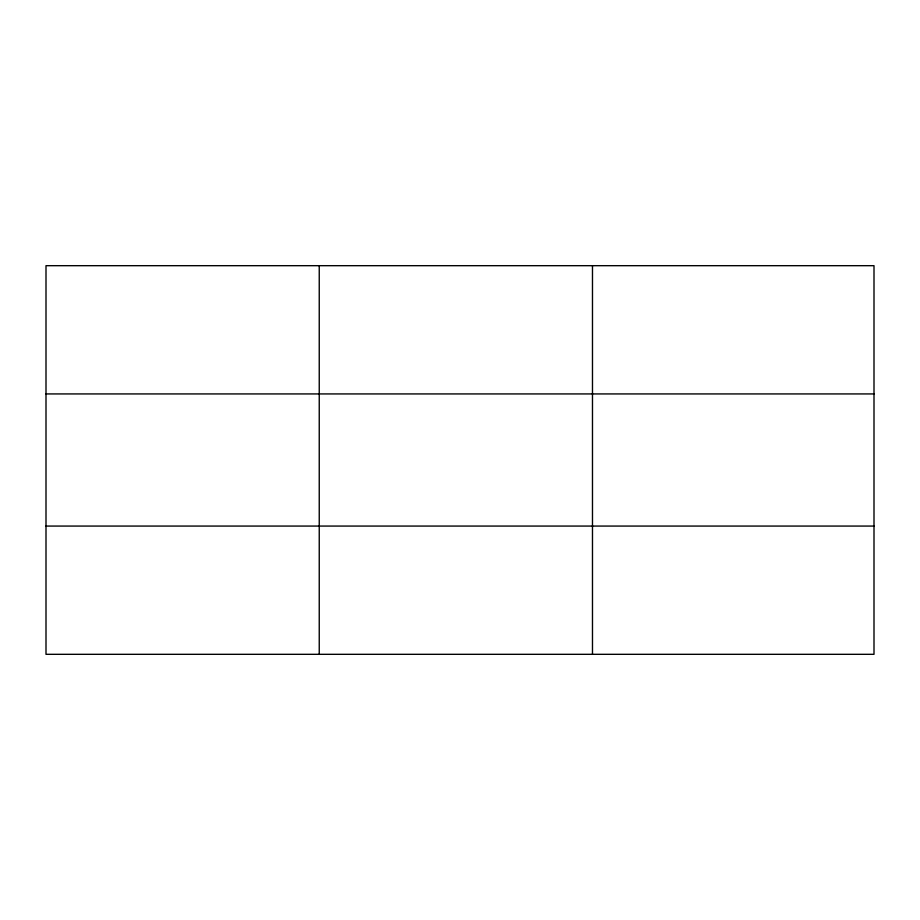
<?xml version="1.0" encoding="UTF-8"?>
<svg xmlns="http://www.w3.org/2000/svg" width="920" height="920" viewBox="0 0 920 920"><rect width="100%" height="100%" fill="white"/><g stroke="black" fill="none" stroke-linecap="round" stroke-linejoin="round"><path stroke-width="1.38" d="M319.24 265.684L319.24 654.315M592.48 265.684L592.48 654.315M874 526.067L874 654.315L46 654.315L46 265.684L874 265.684L874 526.067L46 526.067M46 393.933L874 393.933"/></g></svg>
